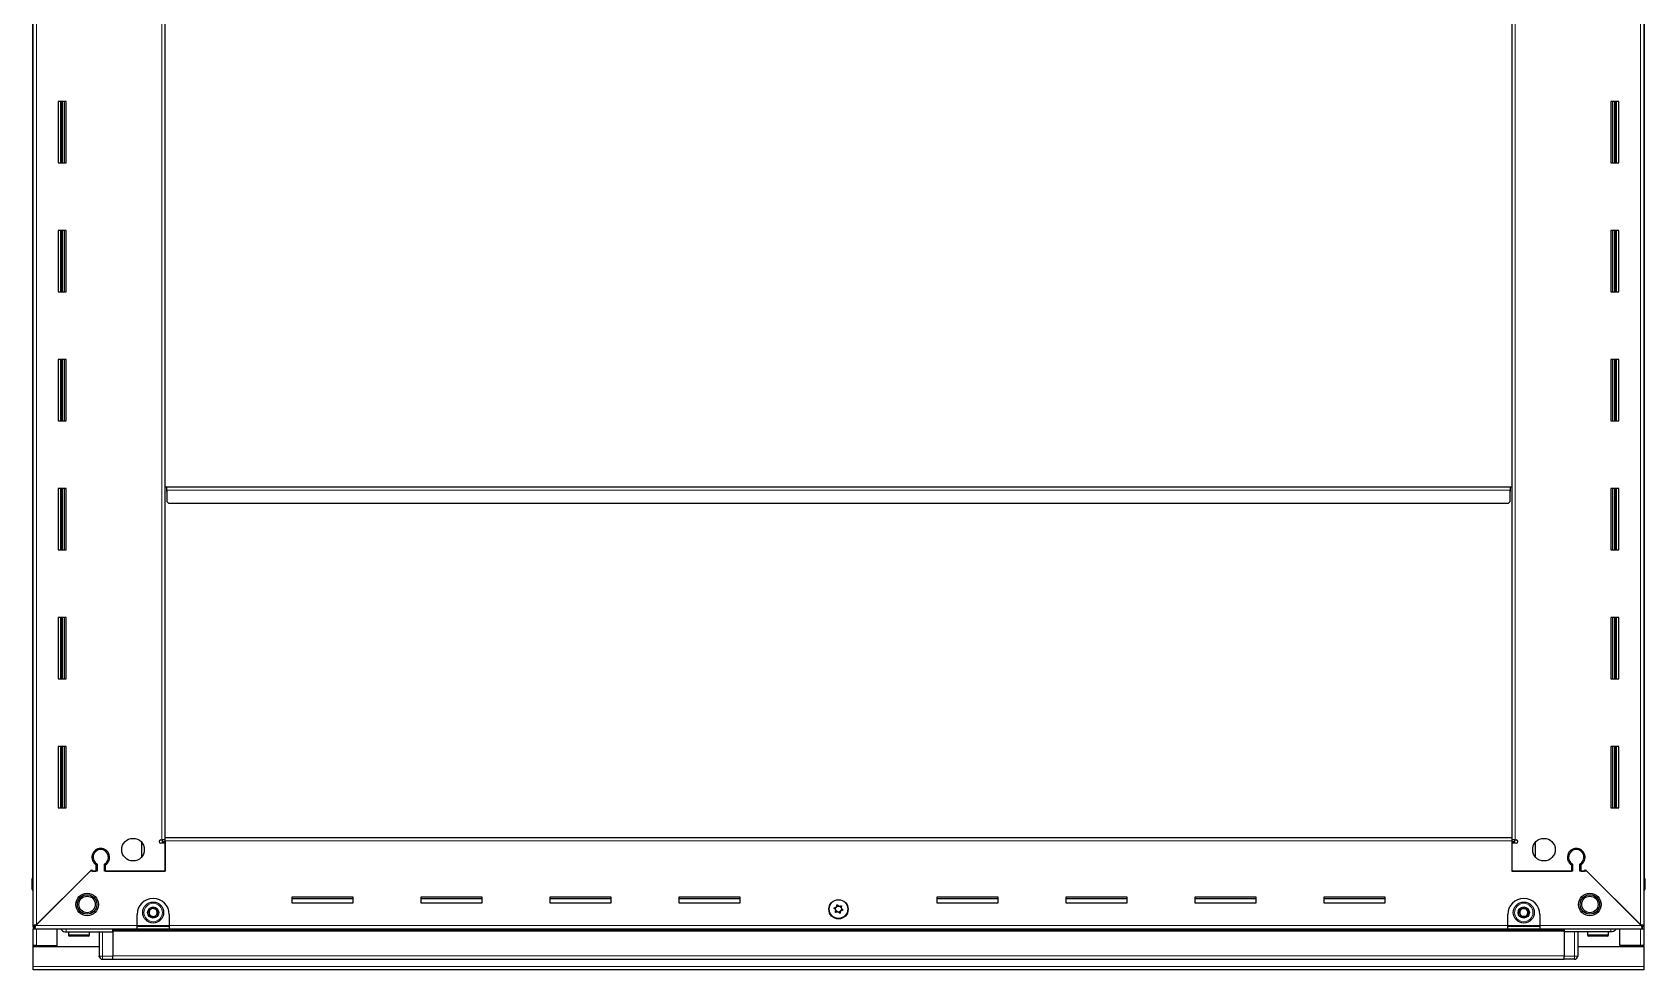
# Model space of a CAD drawing. Header units: millimetres. Extents: x -659 to 2927, y -1010 to 1598.
# Drawn here: x 1852 to 2852, y 174 to 755 of the extents above; entities that cross this region are included whole.
import ezdxf

# ---------------------------------------------------------------- set-up
doc = ezdxf.new("R2010")
doc.units = ezdxf.units.MM

msp = doc.modelspace()

# ---------------------------------------------------------------- linework, layer by layer
at = {"color": 7, "linetype": 'Continuous', "lineweight": 25}
for p, q in [((1852.19, 201.08), (1852.19, 1345.58)), ((2851.19, 1345.58), (2851.19, 201.08)), ((1851.84, 1316.33), (1851.84, 230.33)), ((2851.54, 230.33), (2851.54, 1316.33)), ((1934.19, 255.83), (1934.19, 1290.83)), ((2769.19, 1290.83), (2769.19, 255.83)), ((1872.69, 712.33), (1867.69, 712.33)), ((1867.69, 712.33), (1867.69, 674.33)), ((1869.84, 674.33), (1869.84, 712.33)), ((1871.64, 674.33), (1871.64, 712.33)), ((1871.67, 674.33), (1871.67, 712.33)), ((1872.69, 674.33), (1872.69, 712.33)), ((2830.69, 712.33), (2830.69, 674.33)), ((2835.69, 712.33), (2830.69, 712.33)), ((2831.72, 712.33), (2831.72, 674.33)), ((2831.75, 712.33), (2831.75, 674.33)), ((2833.54, 712.33), (2833.54, 674.33)), ((2835.69, 674.33), (2835.69, 712.33)), ((1867.69, 674.33), (1872.69, 674.33)), ((2830.69, 674.33), (2835.69, 674.33)), ((1872.69, 632.33), (1867.69, 632.33)), ((1867.69, 632.33), (1867.69, 594.33)), ((1869.84, 594.33), (1869.84, 632.33)), ((1871.64, 594.33), (1871.64, 632.33)), ((1871.67, 594.33), (1871.67, 632.33)), ((1872.69, 594.33), (1872.69, 632.33)), ((2830.69, 632.33), (2830.69, 594.33)), ((2835.69, 632.33), (2830.69, 632.33)), ((2831.72, 632.33), (2831.72, 594.33)), ((2831.75, 632.33), (2831.75, 594.33)), ((2833.54, 632.33), (2833.54, 594.33)), ((2835.69, 594.33), (2835.69, 632.33)), ((1867.69, 594.33), (1872.69, 594.33)), ((2830.69, 594.33), (2835.69, 594.33)), ((1872.69, 552.33), (1867.69, 552.33)), ((1867.69, 552.33), (1867.69, 514.33)), ((1869.84, 514.33), (1869.84, 552.33)), ((1871.64, 514.33), (1871.64, 552.33)), ((1871.67, 514.33), (1871.67, 552.33)), ((1872.69, 514.33), (1872.69, 552.33)), ((2830.69, 552.33), (2830.69, 514.33)), ((2835.69, 552.33), (2830.69, 552.33)), ((2831.72, 552.33), (2831.72, 514.33)), ((2831.75, 552.33), (2831.75, 514.33)), ((2833.54, 552.33), (2833.54, 514.33)), ((2835.69, 514.33), (2835.69, 552.33)), ((1867.69, 514.33), (1872.69, 514.33)), ((2830.69, 514.33), (2835.69, 514.33)), ((1872.69, 472.33), (1867.69, 472.33)), ((1867.69, 472.33), (1867.69, 434.33)), ((1869.84, 434.33), (1869.84, 472.33)), ((1871.64, 434.33), (1871.64, 472.33)), ((1871.67, 434.33), (1871.67, 472.33)), ((1872.69, 434.33), (1872.69, 472.33)), ((1934.19, 473.33), (1934.94, 473.33)), ((1934.94, 473.33), (1934.94, 470.48)), ((1934.94, 470.48), (1935.19, 470.48)), ((1935.19, 473.33), (2768.19, 473.33)), ((1935.19, 471.23), (1935.19, 473.33)), ((1935.19, 471.23), (1935.19, 464.33)), ((2768.19, 473.33), (2768.19, 471.23)), ((2768.19, 464.33), (2768.19, 471.23)), ((2768.19, 470.48), (2768.44, 470.48)), ((2768.44, 470.48), (2768.44, 473.33)), ((2768.44, 473.33), (2769.19, 473.33)), ((2830.69, 472.33), (2830.69, 434.33)), ((2835.69, 472.33), (2830.69, 472.33)), ((2831.72, 472.33), (2831.72, 434.33)), ((2831.75, 472.33), (2831.75, 434.33)), ((2833.54, 472.33), (2833.54, 434.33)), ((2835.69, 434.33), (2835.69, 472.33)), ((1935.19, 464.33), (1936.19, 463.33)), ((1936.19, 463.33), (2767.19, 463.33)), ((2767.19, 463.33), (2768.19, 464.33)), ((1867.69, 434.33), (1872.69, 434.33)), ((2830.69, 434.33), (2835.69, 434.33)), ((1872.69, 392.33), (1867.69, 392.33)), ((1867.69, 392.33), (1867.69, 354.33)), ((1869.84, 354.33), (1869.84, 392.33)), ((1871.64, 354.33), (1871.64, 392.33)), ((1871.67, 354.33), (1871.67, 392.33)), ((1872.69, 354.33), (1872.69, 392.33)), ((2830.69, 392.33), (2830.69, 354.33)), ((2835.69, 392.33), (2830.69, 392.33)), ((2831.72, 392.33), (2831.72, 354.33)), ((2831.75, 392.33), (2831.75, 354.33)), ((2833.54, 392.33), (2833.54, 354.33)), ((2835.69, 354.33), (2835.69, 392.33)), ((1867.69, 354.33), (1872.69, 354.33)), ((2830.69, 354.33), (2835.69, 354.33)), ((1872.69, 312.33), (1867.69, 312.33)), ((1867.69, 312.33), (1867.69, 274.33)), ((1869.84, 274.33), (1869.84, 312.33)), ((1871.64, 274.33), (1871.64, 312.33)), ((1871.67, 274.33), (1871.67, 312.33)), ((1872.69, 274.33), (1872.69, 312.33)), ((2830.69, 312.33), (2830.69, 274.33)), ((2835.69, 312.33), (2830.69, 312.33)), ((2831.72, 312.33), (2831.72, 274.33)), ((2831.75, 312.33), (2831.75, 274.33)), ((2833.54, 312.33), (2833.54, 274.33)), ((2835.69, 274.33), (2835.69, 312.33)), ((1867.69, 274.33), (1872.69, 274.33)), ((2830.69, 274.33), (2835.69, 274.33)), ((1919.69, 244), (1919.69, 252.66)), ((1931.34, 254.33), (1932.09, 254.33)), ((1934.19, 252.33), (1931.34, 252.33)), ((1934.19, 254.33), (1932.09, 254.33)), ((1932.19, 254.33), (1932.19, 253.33)), ((1932.19, 253.33), (1934.19, 253.33)), ((1934.19, 253.73), (1934.19, 255.83)), ((1934.19, 255.83), (2769.19, 255.83)), ((1934.19, 253.73), (1934.19, 235.08)), ((1934.19, 235.08), (1934.19, 252.33)), ((2769.19, 255.83), (2769.19, 253.73)), ((2771.29, 254.33), (2769.19, 254.33)), ((2769.19, 253.73), (2769.19, 235.08)), ((2769.19, 253.33), (2771.19, 253.33)), ((2769.19, 252.33), (2769.19, 235.08)), ((2772.04, 252.33), (2769.19, 252.33)), ((2771.19, 253.33), (2771.19, 254.33)), ((2771.29, 254.33), (2772.04, 254.33)), ((2783.69, 252.66), (2783.69, 244)), ((1892.19, 248.7), (1892.19, 247.94)), ((2811.19, 248.7), (2811.19, 247.94)), ((1851.69, 230.33), (1851.69, 230.33)), ((1851.69, 223.83), (1851.69, 230.33)), ((1851.69, 230.33), (1851.69, 230.33)), ((1851.69, 230.33), (1851.69, 223.83)), ((1852.19, 230.33), (1851.69, 230.33)), ((1887.69, 235.08), (1853.79, 201.18)), ((1854.29, 201.68), (1888.39, 235.78)), ((1891.89, 235.08), (1887.69, 235.08)), ((1888.39, 235.78), (1889.09, 235.08)), ((1889.09, 235.08), (1891.19, 235.08)), ((1891.19, 238.97), (1891.19, 235.08)), ((1891.89, 239.37), (1891.89, 235.08)), ((1896.49, 235.08), (1896.49, 239.37)), ((1934.19, 235.08), (1896.49, 235.08)), ((1897.19, 235.08), (1897.19, 238.97)), ((1897.19, 235.08), (1934.19, 235.08)), ((2769.19, 235.08), (2806.19, 235.08)), ((2806.89, 235.08), (2769.19, 235.08)), ((2806.19, 238.97), (2806.19, 235.08)), ((2806.89, 239.37), (2806.89, 235.08)), ((2811.49, 235.08), (2811.49, 239.37)), ((2815.69, 235.08), (2811.49, 235.08)), ((2812.19, 235.08), (2812.19, 238.97)), ((2812.19, 235.08), (2814.29, 235.08)), ((2814.29, 235.08), (2814.99, 235.78)), ((2814.99, 235.78), (2849.09, 201.68)), ((2849.59, 201.18), (2815.69, 235.08)), ((2851.19, 230.33), (2851.69, 230.33)), ((2851.69, 230.33), (2851.69, 230.33)), ((2851.69, 223.83), (2851.69, 230.33)), ((2851.69, 230.33), (2851.69, 223.83)), ((1852.19, 222.51), (1852.19, 222.51)), ((2050.69, 218.83), (2012.69, 218.83)), ((2012.69, 218.83), (2012.69, 215.33)), ((2012.69, 218.08), (2050.69, 218.08)), ((2012.69, 215.33), (2050.69, 215.33)), ((2050.69, 215.33), (2050.69, 218.83)), ((2130.69, 218.83), (2092.69, 218.83)), ((2092.69, 218.83), (2092.69, 215.33)), ((2092.69, 218.08), (2130.69, 218.08)), ((2092.69, 215.33), (2130.69, 215.33)), ((2130.69, 215.33), (2130.69, 218.83)), ((2210.69, 218.83), (2172.69, 218.83)), ((2172.69, 218.83), (2172.69, 215.33)), ((2172.69, 218.08), (2210.69, 218.08)), ((2172.69, 215.33), (2210.69, 215.33)), ((2210.69, 215.33), (2210.69, 218.83)), ((2290.69, 218.83), (2252.69, 218.83)), ((2252.69, 218.83), (2252.69, 215.33)), ((2252.69, 218.08), (2290.69, 218.08)), ((2252.69, 215.33), (2290.69, 215.33)), ((2290.69, 215.33), (2290.69, 218.83)), ((2450.69, 218.83), (2412.69, 218.83)), ((2412.69, 218.83), (2412.69, 215.33)), ((2412.69, 218.08), (2450.69, 218.08)), ((2412.69, 215.33), (2450.69, 215.33)), ((2450.69, 215.33), (2450.69, 218.83)), ((2530.69, 218.83), (2492.69, 218.83)), ((2492.69, 218.83), (2492.69, 215.33)), ((2492.69, 218.08), (2530.69, 218.08)), ((2492.69, 215.33), (2530.69, 215.33)), ((2530.69, 215.33), (2530.69, 218.83)), ((2610.69, 218.83), (2572.69, 218.83)), ((2572.69, 218.83), (2572.69, 215.33)), ((2572.69, 218.08), (2610.69, 218.08)), ((2572.69, 215.33), (2610.69, 215.33)), ((2610.69, 215.33), (2610.69, 218.83)), ((2690.69, 218.83), (2652.69, 218.83)), ((2652.69, 218.83), (2652.69, 215.33)), ((2652.69, 218.08), (2690.69, 218.08)), ((2652.69, 215.33), (2690.69, 215.33)), ((2690.69, 215.33), (2690.69, 218.83)), ((1852.19, 200.58), (1852.19, 201.08)), ((1853.69, 201.08), (1852.19, 201.08)), ((1852.19, 200.58), (1852.19, 199.08)), ((1853.19, 200.58), (1852.19, 200.58)), ((1853.19, 200.58), (1853.19, 199.08)), ((1916.69, 201.18), (1916.69, 208.08)), ((1916.69, 199.08), (1916.69, 201.18)), ((1936.69, 200.58), (1916.69, 200.58)), ((1936.69, 208.08), (1936.69, 201.18)), ((1936.69, 201.18), (1936.69, 199.08)), ((2766.69, 201.18), (2766.69, 208.08)), ((2766.69, 199.08), (2766.69, 201.18)), ((2786.69, 200.58), (2766.69, 200.58)), ((2786.69, 208.08), (2786.69, 201.18)), ((2786.69, 201.18), (2786.69, 199.08)), ((2849.69, 201.08), (2851.19, 201.08)), ((2850.19, 200.58), (2850.19, 199.08)), ((2851.19, 200.58), (2850.19, 200.58)), ((2851.19, 201.08), (2851.19, 200.58)), ((2851.19, 200.58), (2851.19, 199.08)), ((1852.19, 188.83), (1852.19, 199.08)), ((1853.19, 199.08), (1852.19, 199.08)), ((1916.69, 199.08), (1853.19, 199.08)), ((1867.19, 188.83), (1867.19, 199.08)), ((1872.69, 197.33), (1901.69, 197.33)), ((1874.19, 197.33), (1874.19, 195.43)), ((1878.77, 194.63), (1874.99, 194.63)), ((1886.39, 194.63), (1878.77, 194.63)), ((1887.19, 195.43), (1887.19, 197.33)), ((1893.19, 197.33), (1893.19, 182.33)), ((1901.69, 197.36), (1901.62, 199.08)), ((2801.69, 198.48), (1901.69, 198.48)), ((1901.69, 197.33), (1901.69, 197.83)), ((1901.69, 197.33), (1901.69, 182.33)), ((1936.69, 199.08), (1916.69, 199.08)), ((2766.69, 199.08), (1936.69, 199.08)), ((2786.69, 199.08), (2766.69, 199.08)), ((2850.19, 199.08), (2786.69, 199.08)), ((2801.77, 199.08), (2801.69, 197.36)), ((2801.69, 197.33), (2801.69, 197.83)), ((2830.69, 197.33), (2801.69, 197.33)), ((2801.69, 197.33), (2801.69, 182.33)), ((2810.19, 197.33), (2810.19, 182.33)), ((2816.19, 197.33), (2816.19, 195.43)), ((2823.99, 194.63), (2816.99, 194.63)), ((2828.39, 194.63), (2823.99, 194.63)), ((2829.19, 195.43), (2829.19, 197.33)), ((2836.19, 188.83), (2836.19, 199.08)), ((2851.19, 199.08), (2850.19, 199.08)), ((2851.19, 199.08), (2851.19, 188.83)), ((1854.29, 188.83), (1852.19, 188.83)), ((1852.19, 188.33), (1852.19, 188.83)), ((1852.19, 175.93), (1852.19, 188.33)), ((1852.19, 188.33), (1893.19, 188.33)), ((1853.69, 188.33), (1853.69, 188.83)), ((1854.29, 188.83), (1867.19, 188.83)), ((1893.19, 182.33), (1893.19, 182.33)), ((1895.19, 180.33), (1901.69, 180.33)), ((1895.19, 180.33), (1901.69, 180.33)), ((1901.69, 180.33), (1901.69, 182.33)), ((1901.69, 180.48), (2801.69, 180.48)), ((1901.69, 180.33), (1901.69, 180.33)), ((2801.69, 180.33), (2801.69, 182.33)), ((2801.69, 180.33), (2801.69, 180.33)), ((2808.19, 180.33), (2801.69, 180.33)), ((2801.69, 180.33), (2801.69, 180.33)), ((2808.19, 180.33), (2801.69, 180.33)), ((2809.52, 180.83), (2809.52, 180.83)), ((2810.19, 188.33), (2851.19, 188.33)), ((2849.09, 188.83), (2836.19, 188.83)), ((2851.19, 188.83), (2849.09, 188.83)), ((2849.69, 188.33), (2849.69, 188.83)), ((2851.19, 188.33), (2851.19, 188.83)), ((2851.19, 188.33), (2851.19, 175.93)), ((1852.19, 173.83), (1852.19, 175.93)), ((2851.19, 173.83), (1852.19, 173.83)), ((2851.19, 175.93), (2851.19, 173.83))]:
    msp.add_line(p, q, dxfattribs=at)
at = {"color": 8, "linetype": 'Continuous', "lineweight": 18}
for p, q in [((1854.29, 1344.98), (1854.29, 201.68)), ((2849.09, 201.68), (2849.09, 1344.98)), ((1932.09, 254.33), (1932.09, 1292.33)), ((2771.29, 1292.33), (2771.29, 254.33)), ((1869.19, 712.33), (1869.19, 674.33)), ((1870.43, 712.33), (1870.43, 674.33)), ((2832.96, 674.33), (2832.96, 712.33)), ((2834.19, 674.33), (2834.19, 712.33)), ((1869.19, 632.33), (1869.19, 594.33)), ((1870.43, 632.33), (1870.43, 594.33)), ((2832.96, 594.33), (2832.96, 632.33)), ((2834.19, 594.33), (2834.19, 632.33)), ((1869.19, 552.33), (1869.19, 514.33)), ((1870.43, 552.33), (1870.43, 514.33)), ((2832.96, 514.33), (2832.96, 552.33)), ((2834.19, 514.33), (2834.19, 552.33)), ((1869.19, 472.33), (1869.19, 434.33)), ((1870.43, 472.33), (1870.43, 434.33)), ((1935.19, 471.23), (2768.19, 471.23)), ((2832.96, 434.33), (2832.96, 472.33)), ((2834.19, 434.33), (2834.19, 472.33)), ((1869.19, 392.33), (1869.19, 354.33)), ((1870.43, 392.33), (1870.43, 354.33)), ((2832.96, 354.33), (2832.96, 392.33)), ((2834.19, 354.33), (2834.19, 392.33)), ((1869.19, 312.33), (1869.19, 274.33)), ((1870.43, 312.33), (1870.43, 274.33)), ((2832.96, 274.33), (2832.96, 312.33)), ((2834.19, 274.33), (2834.19, 312.33)), ((2769.19, 253.73), (1934.19, 253.73)), ((1852.19, 223.83), (1851.69, 223.83)), ((2851.19, 223.83), (2851.69, 223.83)), ((1853.79, 201.18), (1916.69, 201.18)), ((1936.69, 201.18), (1916.69, 201.18)), ((1936.69, 201.18), (2766.69, 201.18)), ((2786.69, 201.18), (2766.69, 201.18)), ((2786.69, 201.18), (2849.59, 201.18)), ((1854.29, 188.83), (1854.29, 199.08)), ((1878.5, 195.43), (1874.19, 195.43)), ((1887.19, 195.43), (1878.5, 195.43)), ((1895.19, 182.33), (1895.19, 197.33)), ((1901.69, 199.07), (2801.69, 199.07)), ((1901.69, 197.83), (2801.69, 197.83)), ((2808.19, 182.33), (2808.19, 197.33)), ((2824.17, 195.43), (2816.19, 195.43)), ((2829.19, 195.43), (2824.17, 195.43)), ((2849.09, 199.08), (2849.09, 188.83)), ((1854.29, 188.33), (1854.29, 188.83)), ((1893.19, 182.33), (1895.19, 182.33)), ((1895.19, 180.33), (1895.19, 182.33)), ((1901.69, 182.33), (1895.19, 182.33)), ((1901.69, 182.48), (2801.69, 182.48)), ((2801.69, 182.33), (2808.19, 182.33)), ((2810.19, 182.33), (2808.19, 182.33)), ((2808.19, 180.33), (2808.19, 182.33)), ((2849.09, 188.83), (2849.09, 188.33)), ((2851.19, 175.93), (1852.19, 175.93))]:
    msp.add_line(p, q, dxfattribs=at)
at = {"color": 7, "linetype": 'Continuous', "lineweight": 25, "flags": 128}
msp.add_lwpolyline([(1893.34, 181.58), (1893.23, 181.94), (1893.19, 182.33)], dxfattribs=at)
at = {"color": 7, "linetype": 'Continuous', "lineweight": 25}
for centre, radius in [((1914.19, 248.33), 7), ((2789.19, 248.33), 7), ((1885.69, 214.33), 7), ((1885.69, 214.33), 6.03), ((2817.69, 214.33), 7), ((2817.69, 214.33), 6.03), ((1885.69, 214.33), 5.1), ((1926.69, 209.33), 6.5), ((1926.69, 209.33), 3.46), ((2351.69, 211.33), 6), ((2351.69, 211.48), 5.78), ((2351.69, 211.48), 1.85), ((2776.69, 209.33), 6.5), ((2776.69, 209.33), 3.46), ((2817.69, 214.33), 5.1)]:
    msp.add_circle(centre, radius, dxfattribs=at)
at = {"color": 8, "linetype": 'Continuous', "lineweight": 18}
for centre in [(1926.69, 209.33), (2776.69, 209.33)]:
    msp.add_circle(centre, 5.7, dxfattribs=at)
at = {"color": 7, "linetype": 'Continuous', "lineweight": 25}
for centre, radius, start, end in [((1931.34, 253.33), 1, 90, 270), ((2772.04, 253.33), 1, 270, 90), ((1894.19, 243.58), 5.5, 303.05573, 236.94427), ((1894.19, 243.58), 4.8, 298.63099, 241.36901), ((2809.19, 243.58), 5.5, 303.05573, 236.94427), ((2809.19, 243.58), 4.8, 298.63099, 241.36901), ((1853.69, 223.83), 2, 180, 221.39416), ((2849.69, 223.83), 2, 318.59038, 0), ((1926.69, 208.08), 10, 90, 180), ((1926.69, 209.33), 2.5, 127.47401, 187.47401), ((1926.69, 209.33), 2.5, 67.47401, 127.47401), ((1926.69, 208.08), 10, 0, 90), ((1926.69, 209.33), 2.5, 7.47401, 67.47401), ((2776.69, 208.08), 10, 90, 180), ((2776.69, 209.33), 2.5, 147.04236, 207.04236), ((2776.69, 209.33), 2.5, 87.04236, 147.04236), ((2776.69, 208.08), 10, 0, 90), ((2776.69, 209.33), 2.5, 27.04236, 87.04236), ((2776.69, 209.33), 2.5, 327.04236, 27.04236), ((1926.69, 209.33), 2.5, 187.47401, 247.47401), ((1926.69, 209.33), 2.5, 247.47401, 307.47401), ((1926.69, 209.33), 2.5, 307.47401, 7.47401), ((2776.69, 209.33), 2.5, 207.04236, 267.04236), ((2776.69, 209.33), 2.5, 267.04236, 327.04236), ((1874.99, 195.43), 0.8, 180, 270), ((1886.39, 195.43), 0.8, 270, 0), ((1892.99, 197.13), 0.2, 0, 90), ((2810.39, 197.13), 0.2, 90, 180), ((2816.99, 195.43), 0.8, 180, 270), ((2828.39, 195.43), 0.8, 270, 0), ((1895.19, 182.33), 2, 180, 270), ((2808.19, 182.33), 2, 270, 0)]:
    msp.add_arc(centre, radius, start, end, dxfattribs=at)
for points, knots in [([(1924.03, 210.44), (1924.13, 210.51), (1924.6, 210.88), (1925.39, 211.48), (1926.04, 211.98), (1926.32, 212.19)], [0, 0, 0, 0, 0.1331247, 0.6370994, 1, 1, 1, 1]), ([(1924.4, 207.57), (1924.34, 208.08), (1924.21, 209.04), (1924.08, 209.99), (1924.03, 210.44)], [0, 0, 0, 0, 0.5346859, 1, 1, 1, 1]), ([(1926.32, 212.19), (1926.79, 211.99), (1927.69, 211.62), (1928.57, 211.26), (1928.98, 211.09)], [0, 0, 0, 0, 0.5346859, 1, 1, 1, 1]), ([(1928.98, 211.09), (1929.05, 210.57), (1929.18, 209.62), (1929.3, 208.67), (1929.36, 208.22)], [0, 0, 0, 0, 0.5346859, 1, 1, 1, 1]), ([(2349.81, 209.41), (2349.82, 209.4), (2349.84, 209.39), (2349.9, 209.38), (2350.04, 209.41), (2350.41, 209.54), (2350.91, 209.73), (2351.54, 209.62), (2351.94, 209.3), (2352.22, 209.02), (2352.4, 208.86), (2352.48, 208.81), (2352.52, 208.81), (2352.55, 208.81), (2352.58, 208.83), (2352.62, 208.89), (2352.7, 209.15), (2352.75, 209.62), (2353.01, 210.28), (2353.65, 210.6), (2354.11, 210.7), (2354.36, 210.8), (2354.41, 210.85), (2354.43, 210.87), (2354.43, 210.9), (2354.42, 210.94), (2354.4, 210.98), (2354.35, 211.04), (2354.19, 211.2), (2353.89, 211.44), (2353.53, 211.81), (2353.36, 212.42), (2353.5, 212.94), (2353.6, 213.32), (2353.61, 213.47), (2353.6, 213.53), (2353.58, 213.55), (2353.54, 213.57), (2353.49, 213.58), (2353.34, 213.55), (2352.98, 213.42), (2352.47, 213.23), (2351.85, 213.34), (2351.45, 213.66), (2351.17, 213.94), (2350.99, 214.1), (2350.91, 214.14), (2350.87, 214.15), (2350.83, 214.15), (2350.81, 214.13), (2350.77, 214.07), (2350.69, 213.81), (2350.63, 213.34), (2350.38, 212.67), (2349.74, 212.36), (2349.28, 212.26), (2349.03, 212.16), (2348.98, 212.11), (2348.96, 212.09), (2348.95, 212.06), (2348.96, 212.02), (2348.98, 211.98), (2349.04, 211.92), (2349.2, 211.76), (2349.5, 211.52), (2349.85, 211.15), (2350.02, 210.54), (2349.88, 210.02), (2349.78, 209.64), (2349.77, 209.49), (2349.79, 209.43), (2349.8, 209.42), (2349.81, 209.41)], [0, 0, 0, 0, 0.0020087, 0.00442, 0.0093647, 0.0255282, 0.0677053, 0.0957862, 0.1246456, 0.1503415, 0.1605194, 0.1633943, 0.1656965, 0.1672448, 0.1688741, 0.1707699, 0.1786058, 0.2119941, 0.2499945, 0.2879948, 0.3213831, 0.329219, 0.3311148, 0.3327441, 0.3342924, 0.3362166, 0.3385353, 0.3413178, 0.349662, 0.3753578, 0.4042173, 0.4322982, 0.4744753, 0.4906388, 0.4966691, 0.49844, 0.5, 0.5020087, 0.50442, 0.5093647, 0.5255282, 0.5677053, 0.5957862, 0.6246456, 0.6503415, 0.6605194, 0.6633943, 0.6656965, 0.6672448, 0.6688741, 0.6707699, 0.6786058, 0.7119941, 0.7499945, 0.7879948, 0.8213831, 0.829219, 0.8311148, 0.8327441, 0.8342924, 0.8362166, 0.8385353, 0.8413178, 0.849662, 0.8753578, 0.9042173, 0.9322982, 0.9744753, 0.9906388, 0.9966691, 0.99844, 1, 1, 1, 1]), ([(2773.81, 209.48), (2774.09, 209.91), (2774.62, 210.72), (2775.14, 211.53), (2775.38, 211.9)], [0, 0, 0, 0, 0.5346859, 1, 1, 1, 1]), ([(2775.38, 211.9), (2775.51, 211.89), (2776.1, 211.86), (2777.1, 211.81), (2777.92, 211.77), (2778.26, 211.75)], [0, 0, 0, 0, 0.1331247, 0.6370994, 1, 1, 1, 1]), ([(2778.26, 211.75), (2778.5, 211.29), (2778.94, 210.43), (2779.37, 209.58), (2779.58, 209.18)], [0, 0, 0, 0, 0.5346859, 1, 1, 1, 1]), ([(1854.29, 201.68), (1854.04, 201.63), (1853.55, 201.54), (1852.91, 201.41), (1852.44, 201.28), (1852.22, 201.17), (1852.2, 201.1), (1852.19, 201.08)], [0, 0, 0, 0, 0.23025534, 0.4485219, 0.6667858, 0.88504963, 1, 1, 1, 1]), ([(1853.19, 199.08), (1853.24, 199.11), (1853.33, 199.16), (1853.46, 199.55), (1853.59, 200.11), (1853.7, 200.69), (1853.77, 201.05), (1853.79, 201.18)], [0, 0, 0, 0, 0.2302553, 0.4485219, 0.6667858, 0.8850496, 1, 1, 1, 1]), ([(1927.07, 206.47), (1926.59, 206.66), (1925.7, 207.03), (1924.81, 207.4), (1924.4, 207.57)], [0, 0, 0, 0, 0.53468586, 1, 1, 1, 1]), ([(1929.36, 208.22), (1929.09, 208.01), (1928.43, 207.51), (1927.64, 206.91), (1927.17, 206.54), (1927.07, 206.47)], [0, 0, 0, 0, 0.36290056, 0.86687533, 1, 1, 1, 1]), ([(2775.12, 206.91), (2774.89, 207.37), (2774.45, 208.23), (2774.01, 209.08), (2773.81, 209.48)], [0, 0, 0, 0, 0.5346859, 1, 1, 1, 1]), ([(2778.01, 206.76), (2777.66, 206.78), (2776.84, 206.82), (2775.85, 206.87), (2775.25, 206.9), (2775.12, 206.91)], [0, 0, 0, 0, 0.3629006, 0.8668753, 1, 1, 1, 1]), ([(2779.58, 209.18), (2779.3, 208.75), (2778.77, 207.94), (2778.25, 207.13), (2778.01, 206.76)], [0, 0, 0, 0, 0.5346859, 1, 1, 1, 1]), ([(2851.19, 201.08), (2851.17, 201.13), (2851.11, 201.22), (2850.72, 201.35), (2850.16, 201.48), (2849.58, 201.59), (2849.22, 201.66), (2849.09, 201.68)], [0, 0, 0, 0, 0.2302553, 0.4485219, 0.6667858, 0.8850496, 1, 1, 1, 1]), ([(2849.59, 201.18), (2849.64, 200.93), (2849.73, 200.43), (2849.86, 199.79), (2849.99, 199.33), (2850.1, 199.11), (2850.17, 199.09), (2850.19, 199.08)], [0, 0, 0, 0, 0.2302553, 0.4485219, 0.6667858, 0.8850496, 1, 1, 1, 1]), ([(1869.48, 199.08), (1869.6, 198.88), (1869.99, 198.23), (1871.14, 197.52), (1872.18, 197.39), (1872.69, 197.33)], [0, 0, 0, 0, 0.1822499, 0.5911249, 1, 1, 1, 1]), ([(1901.69, 197.33), (1901.69, 197.37), (1901.69, 197.44), (1901.69, 198.06), (1901.69, 198.64), (1901.69, 199.03), (1901.69, 199.07)], [0, 0, 0, 0, 0.3242788, 0.6485576, 0.9728365, 1, 1, 1, 1]), ([(2801.69, 197.33), (2801.69, 197.37), (2801.69, 197.44), (2801.69, 198.06), (2801.69, 198.64), (2801.69, 199.03), (2801.69, 199.07)], [0, 0, 0, 0, 0.3242788, 0.6485576, 0.9728365, 1, 1, 1, 1]), ([(2833.91, 199.08), (2833.79, 198.88), (2833.4, 198.23), (2832.25, 197.52), (2831.21, 197.39), (2830.69, 197.33)], [0, 0, 0, 0, 0.1822499, 0.5911249, 1, 1, 1, 1])]:
    msp.add_open_spline(points, degree=3, knots=knots, dxfattribs=at)
for points in [[(1853.19, 200.58), (1853.24, 200.59), (1853.34, 200.61), (1853.49, 200.75), (1853.64, 200.94), (1853.74, 201.1), (1853.79, 201.18)], [(1854.29, 201.68), (1854.21, 201.63), (1854.06, 201.53), (1853.86, 201.38), (1853.72, 201.23), (1853.7, 201.13), (1853.69, 201.08)], [(2849.69, 201.08), (2849.68, 201.13), (2849.67, 201.23), (2849.53, 201.38), (2849.33, 201.53), (2849.17, 201.63), (2849.09, 201.68)], [(2849.59, 201.18), (2849.64, 201.1), (2849.74, 200.94), (2849.89, 200.75), (2850.04, 200.61), (2850.14, 200.59), (2850.19, 200.58)]]:
    msp.add_open_spline(points, degree=3, dxfattribs=at)
at = {"color": 8, "linetype": 'Continuous', "lineweight": 18}
for points in [[(1872.69, 197.33), (1872.69, 197.38), (1872.69, 197.45), (1872.69, 197.88), (1872.69, 198.34), (1872.69, 198.75), (1872.69, 199.02), (1872.69, 199.08)], [(2830.69, 197.33), (2830.69, 197.38), (2830.69, 197.45), (2830.69, 197.88), (2830.69, 198.34), (2830.69, 198.75), (2830.69, 199.02), (2830.69, 199.08)]]:
    msp.add_open_spline(points, degree=3, knots=[0, 0, 0, 0, 0.3597529, 0.5534142, 0.7511852, 0.9489563, 1, 1, 1, 1], dxfattribs=at)

doc.saveas('drawing.dxf')
